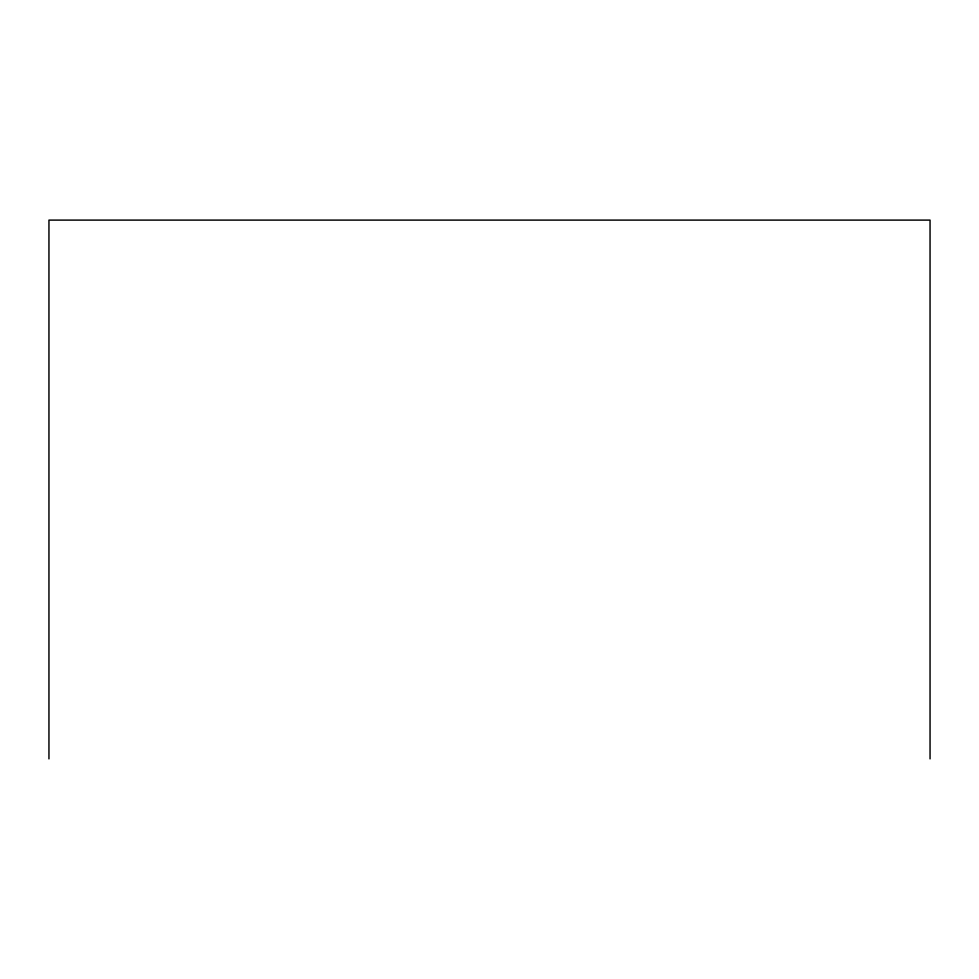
<?xml version="1.0" encoding="UTF-8"?>
<svg xmlns="http://www.w3.org/2000/svg" width="979" height="979" viewBox="0 0 979 979"><rect width="100%" height="100%" fill="white"/><g stroke="black" fill="none" stroke-linecap="round" stroke-linejoin="round"><path stroke-width="1.47" d="M930.05 758.896L930.05 220.104L48.95 220.104L48.95 758.896"/></g></svg>
